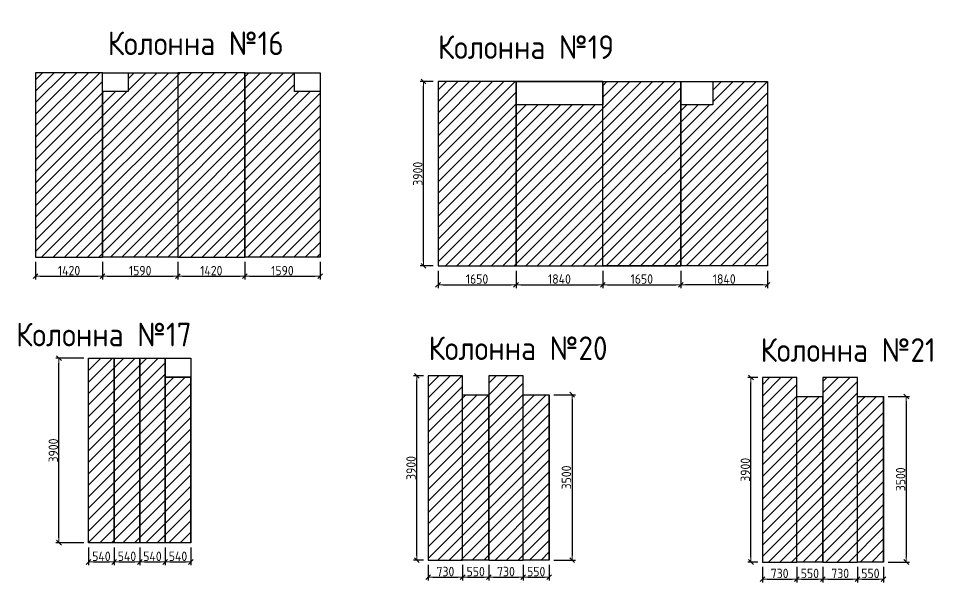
# Model space of a CAD drawing. Header units: millimetres. Extents: x 209 to 470115, y -86468 to 480215.
# Drawn here: x 450401 to 470065, y 235971 to 247895 of the extents above; entities that cross this region are included whole.
import ezdxf

# ---------------------------------------------------------------- set-up
doc = ezdxf.new("R2010")
doc.units = ezdxf.units.MM
for name, color, linetype, lineweight in [('Основные линии', 7, 'Continuous', 30), ('осново', 7, 'Continuous', 30), ('Пластиковые уголки', 1, 'Continuous', 30), ('Размеры', 7, 'Continuous', 15), ('Штриховка', 7, 'Continuous', 25)]:
    doc.layers.add(name, color=color, linetype=linetype, lineweight=lineweight)
doc.styles.add('СПДС', font='isocpeur.ttf', dxfattribs={"width": 0.9})
doc.dimstyles.new('Размера А3', dxfattribs={"dimtxt": 200, "dimasz": 100, "dimexe": 70, "dimexo": 100, "dimgap": 20, "dimtad": 1, "dimdec": 0, "dimrnd": 10, "dimzin": 0, "dimdsep": 46, "dimtxsty": 'СПДС', "dimblk": 'ARROWHEAD_6', "dimcen": 1, "dimclrd": 256, "dimclre": 256, "dimclrt": 256, "dimazin": 0, "dimtfac": 1, "dimtdec": 0, "dimtmove": 2, "dimatfit": 3, "dimfxl": 1, "dimtolj": 1, "dimtzin": 0, "dimarcsym": 0})

# ---------------------------------------------------------------- blocks, each defined once
blk = doc.blocks.new('ARROWHEAD_6')
at = {"color": 0, "linetype": 'Continuous'}
for p, q in [((0, 0), (-1, 0)), ((-0.5, -0.5), (0.5, 0.5))]:
    blk.add_line(p, q, dxfattribs=at)
blk = doc.blocks.new('*D1651')
at = {"layer": 'Defpoints', "color": 0, "transparency": 16777216}
for p in [(450760, 242851), (452176, 242851), (452176, 242445)]:
    blk.add_point(p, dxfattribs=at)
at = {"layer": 'Размеры', "lineweight": -2, "transparency": 16777216}
for p, q in [((450760, 242751), (450760, 242375)), ((452176, 242751), (452176, 242375)), ((450860, 242445), (452076, 242445))]:
    blk.add_line(p, q, dxfattribs=at)
at = {"layer": 'Размеры', "lineweight": -2, "transparency": 16777216, "xscale": 100, "yscale": 100, "zscale": 100, "rotation": 180}
blk.add_blockref('ARROWHEAD_6', (450760, 242445), dxfattribs=at)
at = {"layer": 'Размеры', "lineweight": -2, "transparency": 16777216, "xscale": 100, "yscale": 100, "zscale": 100}
blk.add_blockref('ARROWHEAD_6', (452176, 242445), dxfattribs=at)
at = {"layer": 'Размеры', "transparency": 16777216, "insert": (451468, 242565), "char_height": 200, "attachment_point": 5, "style": 'СПДС'}
blk.add_mtext('\\A1;1420', dxfattribs=at)
blk = doc.blocks.new('*D1652')
at = {"layer": 'Defpoints', "color": 0, "transparency": 16777216}
for p in [(452176, 242851), (453768, 242851), (453768, 242445)]:
    blk.add_point(p, dxfattribs=at)
at = {"layer": 'Размеры', "lineweight": -2, "transparency": 16777216}
for p, q in [((452176, 242751), (452176, 242375)), ((453768, 242751), (453768, 242375)), ((452276, 242445), (453668, 242445))]:
    blk.add_line(p, q, dxfattribs=at)
at = {"layer": 'Размеры', "lineweight": -2, "transparency": 16777216, "xscale": 100, "yscale": 100, "zscale": 100, "rotation": 180}
blk.add_blockref('ARROWHEAD_6', (452176, 242445), dxfattribs=at)
at = {"layer": 'Размеры', "lineweight": -2, "transparency": 16777216, "xscale": 100, "yscale": 100, "zscale": 100}
blk.add_blockref('ARROWHEAD_6', (453768, 242445), dxfattribs=at)
at = {"layer": 'Размеры', "transparency": 16777216, "insert": (452972, 242565), "char_height": 200, "attachment_point": 5, "style": 'СПДС'}
blk.add_mtext('\\A1;1590', dxfattribs=at)
blk = doc.blocks.new('*D1653')
at = {"layer": 'Defpoints', "color": 0, "transparency": 16777216}
for p in [(453768, 242851), (455184, 242851), (455184, 242445)]:
    blk.add_point(p, dxfattribs=at)
at = {"layer": 'Размеры', "lineweight": -2, "transparency": 16777216}
for p, q in [((453768, 242751), (453768, 242375)), ((455184, 242751), (455184, 242375)), ((453868, 242445), (455084, 242445))]:
    blk.add_line(p, q, dxfattribs=at)
at = {"layer": 'Размеры', "lineweight": -2, "transparency": 16777216, "xscale": 100, "yscale": 100, "zscale": 100, "rotation": 180}
blk.add_blockref('ARROWHEAD_6', (453768, 242445), dxfattribs=at)
at = {"layer": 'Размеры', "lineweight": -2, "transparency": 16777216, "xscale": 100, "yscale": 100, "zscale": 100}
blk.add_blockref('ARROWHEAD_6', (455184, 242445), dxfattribs=at)
at = {"layer": 'Размеры', "transparency": 16777216, "insert": (454476, 242565), "char_height": 200, "attachment_point": 5, "style": 'СПДС'}
blk.add_mtext('\\A1;1420', dxfattribs=at)
blk = doc.blocks.new('*D1654')
at = {"layer": 'Defpoints', "color": 0, "transparency": 16777216}
for p in [(455184, 242851), (456776, 242851), (456776, 242445)]:
    blk.add_point(p, dxfattribs=at)
at = {"layer": 'Размеры', "lineweight": -2, "transparency": 16777216}
for p, q in [((455184, 242751), (455184, 242375)), ((456776, 242751), (456776, 242375)), ((455284, 242445), (456676, 242445))]:
    blk.add_line(p, q, dxfattribs=at)
at = {"layer": 'Размеры', "lineweight": -2, "transparency": 16777216, "xscale": 100, "yscale": 100, "zscale": 100, "rotation": 180}
blk.add_blockref('ARROWHEAD_6', (455184, 242445), dxfattribs=at)
at = {"layer": 'Размеры', "lineweight": -2, "transparency": 16777216, "xscale": 100, "yscale": 100, "zscale": 100}
blk.add_blockref('ARROWHEAD_6', (456776, 242445), dxfattribs=at)
at = {"layer": 'Размеры', "transparency": 16777216, "insert": (455980, 242565), "char_height": 200, "attachment_point": 5, "style": 'СПДС'}
blk.add_mtext('\\A1;1590', dxfattribs=at)
blk = doc.blocks.new('*D1655')
at = {"layer": 'Defpoints', "color": 0, "transparency": 16777216}
for p in [(458963, 246564), (459271, 246564), (459271, 242664)]:
    blk.add_point(p, dxfattribs=at)
at = {"layer": 'Размеры', "lineweight": -2, "transparency": 16777216}
for p, q in [((459171, 246564), (458893, 246564)), ((458963, 242764), (458963, 246464)), ((459171, 242664), (458893, 242664))]:
    blk.add_line(p, q, dxfattribs=at)
at = {"layer": 'Размеры', "lineweight": -2, "transparency": 16777216, "xscale": 100, "yscale": 100, "zscale": 100}
for p, rotation in [((458963, 246564), 90), ((458963, 242664), 270)]:
    blk.add_blockref('ARROWHEAD_6', p, dxfattribs=dict(at, rotation=rotation))
at = {"layer": 'Размеры', "transparency": 16777216, "insert": (458843, 244614), "char_height": 200, "attachment_point": 5, "rotation": 90, "style": 'СПДС'}
blk.add_mtext('\\A1;3900', dxfattribs=at)
blk = doc.blocks.new('*D1656')
at = {"layer": 'Defpoints', "color": 0, "transparency": 16777216}
for p in [(459271, 242664), (460921, 242664), (460921, 242267)]:
    blk.add_point(p, dxfattribs=at)
at = {"layer": 'Размеры', "lineweight": -2, "transparency": 16777216}
for p, q in [((459271, 242564), (459271, 242197)), ((460921, 242564), (460921, 242197)), ((459371, 242267), (460821, 242267))]:
    blk.add_line(p, q, dxfattribs=at)
at = {"layer": 'Размеры', "lineweight": -2, "transparency": 16777216, "xscale": 100, "yscale": 100, "zscale": 100, "rotation": 180}
blk.add_blockref('ARROWHEAD_6', (459271, 242267), dxfattribs=at)
at = {"layer": 'Размеры', "lineweight": -2, "transparency": 16777216, "xscale": 100, "yscale": 100, "zscale": 100}
blk.add_blockref('ARROWHEAD_6', (460921, 242267), dxfattribs=at)
at = {"layer": 'Размеры', "transparency": 16777216, "insert": (460096, 242387), "char_height": 200, "attachment_point": 5, "style": 'СПДС'}
blk.add_mtext('\\A1;1650', dxfattribs=at)
blk = doc.blocks.new('*D1657')
at = {"layer": 'Defpoints', "color": 0, "transparency": 16777216}
for p in [(460921, 242664), (462756, 242664), (462756, 242267)]:
    blk.add_point(p, dxfattribs=at)
at = {"layer": 'Размеры', "lineweight": -2, "transparency": 16777216}
for p, q in [((460921, 242564), (460921, 242197)), ((462756, 242564), (462756, 242197)), ((461021, 242267), (462656, 242267))]:
    blk.add_line(p, q, dxfattribs=at)
at = {"layer": 'Размеры', "lineweight": -2, "transparency": 16777216, "xscale": 100, "yscale": 100, "zscale": 100, "rotation": 180}
blk.add_blockref('ARROWHEAD_6', (460921, 242267), dxfattribs=at)
at = {"layer": 'Размеры', "lineweight": -2, "transparency": 16777216, "xscale": 100, "yscale": 100, "zscale": 100}
blk.add_blockref('ARROWHEAD_6', (462756, 242267), dxfattribs=at)
at = {"layer": 'Размеры', "transparency": 16777216, "insert": (461839, 242387), "char_height": 200, "attachment_point": 5, "style": 'СПДС'}
blk.add_mtext('\\A1;1840', dxfattribs=at)
blk = doc.blocks.new('*D1658')
at = {"layer": 'Defpoints', "color": 0, "transparency": 16777216}
for p in [(462756, 242664), (464406, 242664), (464406, 242267)]:
    blk.add_point(p, dxfattribs=at)
at = {"layer": 'Размеры', "lineweight": -2, "transparency": 16777216}
for p, q in [((462756, 242564), (462756, 242197)), ((464406, 242564), (464406, 242197)), ((462856, 242267), (464306, 242267))]:
    blk.add_line(p, q, dxfattribs=at)
at = {"layer": 'Размеры', "lineweight": -2, "transparency": 16777216, "xscale": 100, "yscale": 100, "zscale": 100, "rotation": 180}
blk.add_blockref('ARROWHEAD_6', (462756, 242267), dxfattribs=at)
at = {"layer": 'Размеры', "lineweight": -2, "transparency": 16777216, "xscale": 100, "yscale": 100, "zscale": 100}
blk.add_blockref('ARROWHEAD_6', (464406, 242267), dxfattribs=at)
at = {"layer": 'Размеры', "transparency": 16777216, "insert": (463581, 242387), "char_height": 200, "attachment_point": 5, "style": 'СПДС'}
blk.add_mtext('\\A1;1650', dxfattribs=at)
blk = doc.blocks.new('*D1659')
at = {"layer": 'Defpoints', "color": 0, "transparency": 16777216}
for p in [(464406, 242664), (466241, 242664), (464406, 242267)]:
    blk.add_point(p, dxfattribs=at)
at = {"layer": 'Размеры', "lineweight": -2, "transparency": 16777216}
for p, q in [((464406, 242564), (464406, 242197)), ((466241, 242564), (466241, 242197)), ((466141, 242267), (464506, 242267))]:
    blk.add_line(p, q, dxfattribs=at)
at = {"layer": 'Размеры', "lineweight": -2, "transparency": 16777216, "xscale": 100, "yscale": 100, "zscale": 100, "rotation": 180}
blk.add_blockref('ARROWHEAD_6', (464406, 242267), dxfattribs=at)
at = {"layer": 'Размеры', "lineweight": -2, "transparency": 16777216, "xscale": 100, "yscale": 100, "zscale": 100}
blk.add_blockref('ARROWHEAD_6', (466241, 242267), dxfattribs=at)
at = {"layer": 'Размеры', "transparency": 16777216, "insert": (465324, 242387), "char_height": 200, "attachment_point": 5, "style": 'СПДС'}
blk.add_mtext('\\A1;1840', dxfattribs=at)
blk = doc.blocks.new('*D1660')
at = {"layer": 'Defpoints', "color": 0, "transparency": 16777216}
for p in [(451255, 240711), (451882, 240711), (451882, 236811)]:
    blk.add_point(p, dxfattribs=at)
at = {"layer": 'Размеры', "lineweight": -2, "transparency": 16777216}
for p, q in [((451782, 240711), (451185, 240711)), ((451255, 236911), (451255, 240611)), ((451782, 236811), (451185, 236811))]:
    blk.add_line(p, q, dxfattribs=at)
at = {"layer": 'Размеры', "lineweight": -2, "transparency": 16777216, "xscale": 100, "yscale": 100, "zscale": 100}
for p, rotation in [((451255, 240711), 90), ((451255, 236811), 270)]:
    blk.add_blockref('ARROWHEAD_6', p, dxfattribs=dict(at, rotation=rotation))
at = {"layer": 'Размеры', "transparency": 16777216, "insert": (451135, 238761), "char_height": 200, "attachment_point": 5, "rotation": 90, "style": 'СПДС'}
blk.add_mtext('\\A1;3900', dxfattribs=at)
blk = doc.blocks.new('*D1661')
at = {"layer": 'Defpoints', "color": 0, "transparency": 16777216}
for p in [(451882, 236811), (452422, 236811), (452422, 236403)]:
    blk.add_point(p, dxfattribs=at)
at = {"layer": 'Размеры', "lineweight": -2, "transparency": 16777216}
for p, q in [((451882, 236711), (451882, 236333)), ((452422, 236711), (452422, 236333)), ((451982, 236403), (452322, 236403))]:
    blk.add_line(p, q, dxfattribs=at)
at = {"layer": 'Размеры', "lineweight": -2, "transparency": 16777216, "xscale": 100, "yscale": 100, "zscale": 100, "rotation": 180}
blk.add_blockref('ARROWHEAD_6', (451882, 236403), dxfattribs=at)
at = {"layer": 'Размеры', "lineweight": -2, "transparency": 16777216, "xscale": 100, "yscale": 100, "zscale": 100}
blk.add_blockref('ARROWHEAD_6', (452422, 236403), dxfattribs=at)
at = {"layer": 'Размеры', "transparency": 16777216, "insert": (452152, 236523), "char_height": 200, "attachment_point": 5, "style": 'СПДС'}
blk.add_mtext('\\A1;540', dxfattribs=at)
blk = doc.blocks.new('*D1616')
at = {"layer": 'Defpoints', "color": 0, "transparency": 16777216}
for p in [(452962, 236811), (453502, 236811), (453502, 236403)]:
    blk.add_point(p, dxfattribs=at)
at = {"layer": 'Размеры', "lineweight": -2, "transparency": 16777216}
for p, q in [((452962, 236711), (452962, 236333)), ((453502, 236711), (453502, 236333)), ((453062, 236403), (453402, 236403))]:
    blk.add_line(p, q, dxfattribs=at)
at = {"layer": 'Размеры', "lineweight": -2, "transparency": 16777216, "xscale": 100, "yscale": 100, "zscale": 100, "rotation": 180}
blk.add_blockref('ARROWHEAD_6', (452962, 236403), dxfattribs=at)
at = {"layer": 'Размеры', "lineweight": -2, "transparency": 16777216, "xscale": 100, "yscale": 100, "zscale": 100}
blk.add_blockref('ARROWHEAD_6', (453502, 236403), dxfattribs=at)
at = {"layer": 'Размеры', "transparency": 16777216, "insert": (453232, 236523), "char_height": 200, "attachment_point": 5, "style": 'СПДС'}
blk.add_mtext('\\A1;540', dxfattribs=at)
blk = doc.blocks.new('*D1617')
at = {"layer": 'Defpoints', "color": 0, "transparency": 16777216}
for p in [(452422, 236811), (452962, 236811), (452962, 236403)]:
    blk.add_point(p, dxfattribs=at)
at = {"layer": 'Размеры', "lineweight": -2, "transparency": 16777216}
for p, q in [((452422, 236711), (452422, 236333)), ((452962, 236711), (452962, 236333)), ((452522, 236403), (452862, 236403))]:
    blk.add_line(p, q, dxfattribs=at)
at = {"layer": 'Размеры', "lineweight": -2, "transparency": 16777216, "xscale": 100, "yscale": 100, "zscale": 100, "rotation": 180}
blk.add_blockref('ARROWHEAD_6', (452422, 236403), dxfattribs=at)
at = {"layer": 'Размеры', "lineweight": -2, "transparency": 16777216, "xscale": 100, "yscale": 100, "zscale": 100}
blk.add_blockref('ARROWHEAD_6', (452962, 236403), dxfattribs=at)
at = {"layer": 'Размеры', "transparency": 16777216, "insert": (452692, 236523), "char_height": 200, "attachment_point": 5, "style": 'СПДС'}
blk.add_mtext('\\A1;540', dxfattribs=at)
blk = doc.blocks.new('*D1618')
at = {"layer": 'Defpoints', "color": 0, "transparency": 16777216}
for p in [(453502, 236811), (454042, 236811), (454042, 236403)]:
    blk.add_point(p, dxfattribs=at)
at = {"layer": 'Размеры', "lineweight": -2, "transparency": 16777216}
for p, q in [((453502, 236711), (453502, 236333)), ((454042, 236711), (454042, 236333)), ((453602, 236403), (453942, 236403))]:
    blk.add_line(p, q, dxfattribs=at)
at = {"layer": 'Размеры', "lineweight": -2, "transparency": 16777216, "xscale": 100, "yscale": 100, "zscale": 100, "rotation": 180}
blk.add_blockref('ARROWHEAD_6', (453502, 236403), dxfattribs=at)
at = {"layer": 'Размеры', "lineweight": -2, "transparency": 16777216, "xscale": 100, "yscale": 100, "zscale": 100}
blk.add_blockref('ARROWHEAD_6', (454042, 236403), dxfattribs=at)
at = {"layer": 'Размеры', "transparency": 16777216, "insert": (453772, 236523), "char_height": 200, "attachment_point": 5, "style": 'СПДС'}
blk.add_mtext('\\A1;540', dxfattribs=at)
blk = doc.blocks.new('*D1662')
at = {"layer": 'Defpoints', "color": 0, "transparency": 16777216}
for p in [(458821, 240341), (459064, 240341), (459064, 236441)]:
    blk.add_point(p, dxfattribs=at)
at = {"layer": 'Размеры', "lineweight": -2, "transparency": 16777216}
for p, q in [((458964, 240341), (458751, 240341)), ((458821, 236541), (458821, 240241)), ((458964, 236441), (458751, 236441))]:
    blk.add_line(p, q, dxfattribs=at)
at = {"layer": 'Размеры', "lineweight": -2, "transparency": 16777216, "xscale": 100, "yscale": 100, "zscale": 100}
for p, rotation in [((458821, 240341), 90), ((458821, 236441), 270)]:
    blk.add_blockref('ARROWHEAD_6', p, dxfattribs=dict(at, rotation=rotation))
at = {"layer": 'Размеры', "transparency": 16777216, "insert": (458701, 238391), "char_height": 200, "attachment_point": 5, "rotation": 90, "style": 'СПДС'}
blk.add_mtext('\\A1;3900', dxfattribs=at)
blk = doc.blocks.new('*D1663')
at = {"layer": 'Defpoints', "color": 0, "transparency": 16777216}
for p in [(459064, 236441), (459792, 236441), (459792, 236080)]:
    blk.add_point(p, dxfattribs=at)
at = {"layer": 'Размеры', "lineweight": -2, "transparency": 16777216}
for p, q in [((459064, 236341), (459064, 236010)), ((459792, 236341), (459792, 236010)), ((459164, 236080), (459692, 236080))]:
    blk.add_line(p, q, dxfattribs=at)
at = {"layer": 'Размеры', "lineweight": -2, "transparency": 16777216, "xscale": 100, "yscale": 100, "zscale": 100, "rotation": 180}
blk.add_blockref('ARROWHEAD_6', (459064, 236080), dxfattribs=at)
at = {"layer": 'Размеры', "lineweight": -2, "transparency": 16777216, "xscale": 100, "yscale": 100, "zscale": 100}
blk.add_blockref('ARROWHEAD_6', (459792, 236080), dxfattribs=at)
at = {"layer": 'Размеры', "transparency": 16777216, "insert": (459428, 236200), "char_height": 200, "attachment_point": 5, "style": 'СПДС'}
blk.add_mtext('\\A1;730', dxfattribs=at)
blk = doc.blocks.new('*D1664')
at = {"layer": 'Defpoints', "color": 0, "transparency": 16777216}
for p in [(459792, 236441), (460344, 236441), (460344, 236080)]:
    blk.add_point(p, dxfattribs=at)
at = {"layer": 'Размеры', "lineweight": -2, "transparency": 16777216}
for p, q in [((459792, 236341), (459792, 236010)), ((460344, 236341), (460344, 236010)), ((459892, 236080), (460244, 236080))]:
    blk.add_line(p, q, dxfattribs=at)
at = {"layer": 'Размеры', "lineweight": -2, "transparency": 16777216, "xscale": 100, "yscale": 100, "zscale": 100, "rotation": 180}
blk.add_blockref('ARROWHEAD_6', (459792, 236080), dxfattribs=at)
at = {"layer": 'Размеры', "lineweight": -2, "transparency": 16777216, "xscale": 100, "yscale": 100, "zscale": 100}
blk.add_blockref('ARROWHEAD_6', (460344, 236080), dxfattribs=at)
at = {"layer": 'Размеры', "transparency": 16777216, "insert": (460068, 236200), "char_height": 200, "attachment_point": 5, "style": 'СПДС'}
blk.add_mtext('\\A1;550', dxfattribs=at)
blk = doc.blocks.new('*D1665')
at = {"layer": 'Defpoints', "color": 0, "transparency": 16777216}
for p in [(459064, 236441), (459792, 236441), (459792, 236080)]:
    blk.add_point(p, dxfattribs=at)
at = {"layer": 'Размеры', "lineweight": -2, "transparency": 16777216}
for p, q in [((459064, 236341), (459064, 236010)), ((459792, 236341), (459792, 236010)), ((459164, 236080), (459692, 236080))]:
    blk.add_line(p, q, dxfattribs=at)
at = {"layer": 'Размеры', "lineweight": -2, "transparency": 16777216, "xscale": 100, "yscale": 100, "zscale": 100, "rotation": 180}
blk.add_blockref('ARROWHEAD_6', (459064, 236080), dxfattribs=at)
at = {"layer": 'Размеры', "lineweight": -2, "transparency": 16777216, "xscale": 100, "yscale": 100, "zscale": 100}
blk.add_blockref('ARROWHEAD_6', (459792, 236080), dxfattribs=at)
at = {"layer": 'Размеры', "transparency": 16777216, "insert": (459428, 236200), "char_height": 200, "attachment_point": 5, "style": 'СПДС'}
blk.add_mtext('\\A1;730', dxfattribs=at)
blk = doc.blocks.new('*D1666')
at = {"layer": 'Defpoints', "color": 0, "transparency": 16777216}
for p in [(459792, 236441), (460344, 236441), (460344, 236080)]:
    blk.add_point(p, dxfattribs=at)
at = {"layer": 'Размеры', "lineweight": -2, "transparency": 16777216}
for p, q in [((459792, 236341), (459792, 236010)), ((460344, 236341), (460344, 236010)), ((459892, 236080), (460244, 236080))]:
    blk.add_line(p, q, dxfattribs=at)
at = {"layer": 'Размеры', "lineweight": -2, "transparency": 16777216, "xscale": 100, "yscale": 100, "zscale": 100, "rotation": 180}
blk.add_blockref('ARROWHEAD_6', (459792, 236080), dxfattribs=at)
at = {"layer": 'Размеры', "lineweight": -2, "transparency": 16777216, "xscale": 100, "yscale": 100, "zscale": 100}
blk.add_blockref('ARROWHEAD_6', (460344, 236080), dxfattribs=at)
at = {"layer": 'Размеры', "transparency": 16777216, "insert": (460068, 236200), "char_height": 200, "attachment_point": 5, "style": 'СПДС'}
blk.add_mtext('\\A1;550', dxfattribs=at)
blk = doc.blocks.new('*D1667')
at = {"layer": 'Defpoints', "color": 0, "transparency": 16777216}
for p in [(459064, 236441), (459792, 236441), (459792, 236080)]:
    blk.add_point(p, dxfattribs=at)
at = {"layer": 'Размеры', "lineweight": -2, "transparency": 16777216}
for p, q in [((459064, 236341), (459064, 236010)), ((459792, 236341), (459792, 236010)), ((459164, 236080), (459692, 236080))]:
    blk.add_line(p, q, dxfattribs=at)
at = {"layer": 'Размеры', "lineweight": -2, "transparency": 16777216, "xscale": 100, "yscale": 100, "zscale": 100, "rotation": 180}
blk.add_blockref('ARROWHEAD_6', (459064, 236080), dxfattribs=at)
at = {"layer": 'Размеры', "lineweight": -2, "transparency": 16777216, "xscale": 100, "yscale": 100, "zscale": 100}
blk.add_blockref('ARROWHEAD_6', (459792, 236080), dxfattribs=at)
at = {"layer": 'Размеры', "transparency": 16777216, "insert": (459428, 236200), "char_height": 200, "attachment_point": 5, "style": 'СПДС'}
blk.add_mtext('\\A1;730', dxfattribs=at)
blk = doc.blocks.new('*D1668')
at = {"layer": 'Defpoints', "color": 0, "transparency": 16777216}
for p in [(459792, 236441), (460344, 236441), (460344, 236080)]:
    blk.add_point(p, dxfattribs=at)
at = {"layer": 'Размеры', "lineweight": -2, "transparency": 16777216}
for p, q in [((459792, 236341), (459792, 236010)), ((460344, 236341), (460344, 236010)), ((459892, 236080), (460244, 236080))]:
    blk.add_line(p, q, dxfattribs=at)
at = {"layer": 'Размеры', "lineweight": -2, "transparency": 16777216, "xscale": 100, "yscale": 100, "zscale": 100, "rotation": 180}
blk.add_blockref('ARROWHEAD_6', (459792, 236080), dxfattribs=at)
at = {"layer": 'Размеры', "lineweight": -2, "transparency": 16777216, "xscale": 100, "yscale": 100, "zscale": 100}
blk.add_blockref('ARROWHEAD_6', (460344, 236080), dxfattribs=at)
at = {"layer": 'Размеры', "transparency": 16777216, "insert": (460068, 236200), "char_height": 200, "attachment_point": 5, "style": 'СПДС'}
blk.add_mtext('\\A1;550', dxfattribs=at)
blk = doc.blocks.new('*D1619')
at = {"layer": 'Defpoints', "color": 0, "transparency": 16777216}
for p in [(460344, 236441), (461072, 236441), (461072, 236080)]:
    blk.add_point(p, dxfattribs=at)
at = {"layer": 'Размеры', "lineweight": -2, "transparency": 16777216}
for p, q in [((460344, 236341), (460344, 236010)), ((461072, 236341), (461072, 236010)), ((460444, 236080), (460972, 236080))]:
    blk.add_line(p, q, dxfattribs=at)
at = {"layer": 'Размеры', "lineweight": -2, "transparency": 16777216, "xscale": 100, "yscale": 100, "zscale": 100, "rotation": 180}
blk.add_blockref('ARROWHEAD_6', (460344, 236080), dxfattribs=at)
at = {"layer": 'Размеры', "lineweight": -2, "transparency": 16777216, "xscale": 100, "yscale": 100, "zscale": 100}
blk.add_blockref('ARROWHEAD_6', (461072, 236080), dxfattribs=at)
at = {"layer": 'Размеры', "transparency": 16777216, "insert": (460708, 236200), "char_height": 200, "attachment_point": 5, "style": 'СПДС'}
blk.add_mtext('\\A1;730', dxfattribs=at)
blk = doc.blocks.new('*D1620')
at = {"layer": 'Defpoints', "color": 0, "transparency": 16777216}
for p in [(461072, 236441), (461624, 236441), (461624, 236080)]:
    blk.add_point(p, dxfattribs=at)
at = {"layer": 'Размеры', "lineweight": -2, "transparency": 16777216}
for p, q in [((461072, 236341), (461072, 236010)), ((461624, 236341), (461624, 236010)), ((461172, 236080), (461524, 236080))]:
    blk.add_line(p, q, dxfattribs=at)
at = {"layer": 'Размеры', "lineweight": -2, "transparency": 16777216, "xscale": 100, "yscale": 100, "zscale": 100, "rotation": 180}
blk.add_blockref('ARROWHEAD_6', (461072, 236080), dxfattribs=at)
at = {"layer": 'Размеры', "lineweight": -2, "transparency": 16777216, "xscale": 100, "yscale": 100, "zscale": 100}
blk.add_blockref('ARROWHEAD_6', (461624, 236080), dxfattribs=at)
at = {"layer": 'Размеры', "transparency": 16777216, "insert": (461348, 236200), "char_height": 200, "attachment_point": 5, "style": 'СПДС'}
blk.add_mtext('\\A1;550', dxfattribs=at)
blk = doc.blocks.new('*D1621')
at = {"layer": 'Defpoints', "color": 0, "transparency": 16777216}
for p in [(460344, 236441), (461072, 236441), (461072, 236080)]:
    blk.add_point(p, dxfattribs=at)
at = {"layer": 'Размеры', "lineweight": -2, "transparency": 16777216}
for p, q in [((460344, 236341), (460344, 236010)), ((461072, 236341), (461072, 236010)), ((460444, 236080), (460972, 236080))]:
    blk.add_line(p, q, dxfattribs=at)
at = {"layer": 'Размеры', "lineweight": -2, "transparency": 16777216, "xscale": 100, "yscale": 100, "zscale": 100, "rotation": 180}
blk.add_blockref('ARROWHEAD_6', (460344, 236080), dxfattribs=at)
at = {"layer": 'Размеры', "lineweight": -2, "transparency": 16777216, "xscale": 100, "yscale": 100, "zscale": 100}
blk.add_blockref('ARROWHEAD_6', (461072, 236080), dxfattribs=at)
at = {"layer": 'Размеры', "transparency": 16777216, "insert": (460708, 236200), "char_height": 200, "attachment_point": 5, "style": 'СПДС'}
blk.add_mtext('\\A1;730', dxfattribs=at)
blk = doc.blocks.new('*D1622')
at = {"layer": 'Defpoints', "color": 0, "transparency": 16777216}
for p in [(461072, 236441), (461624, 236441), (461624, 236080)]:
    blk.add_point(p, dxfattribs=at)
at = {"layer": 'Размеры', "lineweight": -2, "transparency": 16777216}
for p, q in [((461072, 236341), (461072, 236010)), ((461624, 236341), (461624, 236010)), ((461172, 236080), (461524, 236080))]:
    blk.add_line(p, q, dxfattribs=at)
at = {"layer": 'Размеры', "lineweight": -2, "transparency": 16777216, "xscale": 100, "yscale": 100, "zscale": 100, "rotation": 180}
blk.add_blockref('ARROWHEAD_6', (461072, 236080), dxfattribs=at)
at = {"layer": 'Размеры', "lineweight": -2, "transparency": 16777216, "xscale": 100, "yscale": 100, "zscale": 100}
blk.add_blockref('ARROWHEAD_6', (461624, 236080), dxfattribs=at)
at = {"layer": 'Размеры', "transparency": 16777216, "insert": (461348, 236200), "char_height": 200, "attachment_point": 5, "style": 'СПДС'}
blk.add_mtext('\\A1;550', dxfattribs=at)
blk = doc.blocks.new('*D1623')
at = {"layer": 'Defpoints', "color": 0, "transparency": 16777216}
for p in [(460344, 236441), (461072, 236441), (461072, 236080)]:
    blk.add_point(p, dxfattribs=at)
at = {"layer": 'Размеры', "lineweight": -2, "transparency": 16777216}
for p, q in [((460344, 236341), (460344, 236010)), ((461072, 236341), (461072, 236010)), ((460444, 236080), (460972, 236080))]:
    blk.add_line(p, q, dxfattribs=at)
at = {"layer": 'Размеры', "lineweight": -2, "transparency": 16777216, "xscale": 100, "yscale": 100, "zscale": 100, "rotation": 180}
blk.add_blockref('ARROWHEAD_6', (460344, 236080), dxfattribs=at)
at = {"layer": 'Размеры', "lineweight": -2, "transparency": 16777216, "xscale": 100, "yscale": 100, "zscale": 100}
blk.add_blockref('ARROWHEAD_6', (461072, 236080), dxfattribs=at)
at = {"layer": 'Размеры', "transparency": 16777216, "insert": (460708, 236200), "char_height": 200, "attachment_point": 5, "style": 'СПДС'}
blk.add_mtext('\\A1;730', dxfattribs=at)
blk = doc.blocks.new('*D1624')
at = {"layer": 'Defpoints', "color": 0, "transparency": 16777216}
for p in [(461072, 236441), (461624, 236441), (461624, 236080)]:
    blk.add_point(p, dxfattribs=at)
at = {"layer": 'Размеры', "lineweight": -2, "transparency": 16777216}
for p, q in [((461072, 236341), (461072, 236010)), ((461624, 236341), (461624, 236010)), ((461172, 236080), (461524, 236080))]:
    blk.add_line(p, q, dxfattribs=at)
at = {"layer": 'Размеры', "lineweight": -2, "transparency": 16777216, "xscale": 100, "yscale": 100, "zscale": 100, "rotation": 180}
blk.add_blockref('ARROWHEAD_6', (461072, 236080), dxfattribs=at)
at = {"layer": 'Размеры', "lineweight": -2, "transparency": 16777216, "xscale": 100, "yscale": 100, "zscale": 100}
blk.add_blockref('ARROWHEAD_6', (461624, 236080), dxfattribs=at)
at = {"layer": 'Размеры', "transparency": 16777216, "insert": (461348, 236200), "char_height": 200, "attachment_point": 5, "style": 'СПДС'}
blk.add_mtext('\\A1;550', dxfattribs=at)
blk = doc.blocks.new('*D1669')
at = {"layer": 'Defpoints', "color": 0, "transparency": 16777216}
for p in [(461624, 239941), (461624, 236441), (462106, 236441)]:
    blk.add_point(p, dxfattribs=at)
at = {"layer": 'Размеры', "lineweight": -2, "transparency": 16777216}
for p, q in [((461724, 239941), (462176, 239941)), ((462106, 239841), (462106, 236541)), ((461724, 236441), (462176, 236441))]:
    blk.add_line(p, q, dxfattribs=at)
at = {"layer": 'Размеры', "lineweight": -2, "transparency": 16777216, "xscale": 100, "yscale": 100, "zscale": 100}
for p, rotation in [((462106, 239941), 90), ((462106, 236441), 270)]:
    blk.add_blockref('ARROWHEAD_6', p, dxfattribs=dict(at, rotation=rotation))
at = {"layer": 'Размеры', "transparency": 16777216, "insert": (461986, 238191), "char_height": 200, "attachment_point": 5, "rotation": 90, "style": 'СПДС'}
blk.add_mtext('\\A1;3500', dxfattribs=at)
blk = doc.blocks.new('*D1712')
at = {"layer": 'Defpoints', "color": 0, "transparency": 16777216}
for p in [(466132, 236402), (466860, 236402), (466860, 236041)]:
    blk.add_point(p, dxfattribs=at)
at = {"layer": 'Размеры', "lineweight": -2, "transparency": 16777216}
for p, q in [((466132, 236302), (466132, 235971)), ((466860, 236302), (466860, 235971)), ((466232, 236041), (466760, 236041))]:
    blk.add_line(p, q, dxfattribs=at)
at = {"layer": 'Размеры', "lineweight": -2, "transparency": 16777216, "xscale": 100, "yscale": 100, "zscale": 100, "rotation": 180}
blk.add_blockref('ARROWHEAD_6', (466132, 236041), dxfattribs=at)
at = {"layer": 'Размеры', "lineweight": -2, "transparency": 16777216, "xscale": 100, "yscale": 100, "zscale": 100}
blk.add_blockref('ARROWHEAD_6', (466860, 236041), dxfattribs=at)
at = {"layer": 'Размеры', "transparency": 16777216, "insert": (466496, 236161), "char_height": 200, "attachment_point": 5, "style": 'СПДС'}
blk.add_mtext('\\A1;730', dxfattribs=at)
blk = doc.blocks.new('*D1713')
at = {"layer": 'Defpoints', "color": 0, "transparency": 16777216}
for p in [(466860, 236402), (467412, 236402), (467412, 236041)]:
    blk.add_point(p, dxfattribs=at)
at = {"layer": 'Размеры', "lineweight": -2, "transparency": 16777216}
for p, q in [((466860, 236302), (466860, 235971)), ((467412, 236302), (467412, 235971)), ((466960, 236041), (467312, 236041))]:
    blk.add_line(p, q, dxfattribs=at)
at = {"layer": 'Размеры', "lineweight": -2, "transparency": 16777216, "xscale": 100, "yscale": 100, "zscale": 100, "rotation": 180}
blk.add_blockref('ARROWHEAD_6', (466860, 236041), dxfattribs=at)
at = {"layer": 'Размеры', "lineweight": -2, "transparency": 16777216, "xscale": 100, "yscale": 100, "zscale": 100}
blk.add_blockref('ARROWHEAD_6', (467412, 236041), dxfattribs=at)
at = {"layer": 'Размеры', "transparency": 16777216, "insert": (467136, 236161), "char_height": 200, "attachment_point": 5, "style": 'СПДС'}
blk.add_mtext('\\A1;550', dxfattribs=at)
blk = doc.blocks.new('*D1714')
at = {"layer": 'Defpoints', "color": 0, "transparency": 16777216}
for p in [(467412, 236402), (468140, 236402), (468140, 236041)]:
    blk.add_point(p, dxfattribs=at)
at = {"layer": 'Размеры', "lineweight": -2, "transparency": 16777216}
for p, q in [((467412, 236302), (467412, 235971)), ((468140, 236302), (468140, 235971)), ((467512, 236041), (468040, 236041))]:
    blk.add_line(p, q, dxfattribs=at)
at = {"layer": 'Размеры', "lineweight": -2, "transparency": 16777216, "xscale": 100, "yscale": 100, "zscale": 100, "rotation": 180}
blk.add_blockref('ARROWHEAD_6', (467412, 236041), dxfattribs=at)
at = {"layer": 'Размеры', "lineweight": -2, "transparency": 16777216, "xscale": 100, "yscale": 100, "zscale": 100}
blk.add_blockref('ARROWHEAD_6', (468140, 236041), dxfattribs=at)
at = {"layer": 'Размеры', "transparency": 16777216, "insert": (467776, 236161), "char_height": 200, "attachment_point": 5, "style": 'СПДС'}
blk.add_mtext('\\A1;730', dxfattribs=at)
blk = doc.blocks.new('*D1715')
at = {"layer": 'Defpoints', "color": 0, "transparency": 16777216}
for p in [(468140, 236402), (468692, 236402), (468692, 236041)]:
    blk.add_point(p, dxfattribs=at)
at = {"layer": 'Размеры', "lineweight": -2, "transparency": 16777216}
for p, q in [((468140, 236302), (468140, 235971)), ((468692, 236302), (468692, 235971)), ((468240, 236041), (468592, 236041))]:
    blk.add_line(p, q, dxfattribs=at)
at = {"layer": 'Размеры', "lineweight": -2, "transparency": 16777216, "xscale": 100, "yscale": 100, "zscale": 100, "rotation": 180}
blk.add_blockref('ARROWHEAD_6', (468140, 236041), dxfattribs=at)
at = {"layer": 'Размеры', "lineweight": -2, "transparency": 16777216, "xscale": 100, "yscale": 100, "zscale": 100}
blk.add_blockref('ARROWHEAD_6', (468692, 236041), dxfattribs=at)
at = {"layer": 'Размеры', "transparency": 16777216, "insert": (468416, 236161), "char_height": 200, "attachment_point": 5, "style": 'СПДС'}
blk.add_mtext('\\A1;550', dxfattribs=at)
blk = doc.blocks.new('*D1716')
at = {"layer": 'Defpoints', "color": 0, "transparency": 16777216}
for p in [(465890, 240302), (466132, 240302), (466132, 236402)]:
    blk.add_point(p, dxfattribs=at)
at = {"layer": 'Размеры', "lineweight": -2, "transparency": 16777216}
for p, q in [((466032, 240302), (465820, 240302)), ((465890, 236502), (465890, 240202)), ((466032, 236402), (465820, 236402))]:
    blk.add_line(p, q, dxfattribs=at)
at = {"layer": 'Размеры', "lineweight": -2, "transparency": 16777216, "xscale": 100, "yscale": 100, "zscale": 100}
for p, rotation in [((465890, 240302), 90), ((465890, 236402), 270)]:
    blk.add_blockref('ARROWHEAD_6', p, dxfattribs=dict(at, rotation=rotation))
at = {"layer": 'Размеры', "transparency": 16777216, "insert": (465770, 238352), "char_height": 200, "attachment_point": 5, "rotation": 90, "style": 'СПДС'}
blk.add_mtext('\\A1;3900', dxfattribs=at)
blk = doc.blocks.new('*D1717')
at = {"layer": 'Defpoints', "color": 0, "transparency": 16777216}
for p in [(468692, 239902), (468692, 236402), (469175, 236402)]:
    blk.add_point(p, dxfattribs=at)
at = {"layer": 'Размеры', "lineweight": -2, "transparency": 16777216}
for p, q in [((468792, 239902), (469245, 239902)), ((469175, 239802), (469175, 236502)), ((468792, 236402), (469245, 236402))]:
    blk.add_line(p, q, dxfattribs=at)
at = {"layer": 'Размеры', "lineweight": -2, "transparency": 16777216, "xscale": 100, "yscale": 100, "zscale": 100}
for p, rotation in [((469175, 239902), 90), ((469175, 236402), 270)]:
    blk.add_blockref('ARROWHEAD_6', p, dxfattribs=dict(at, rotation=rotation))
at = {"layer": 'Размеры', "transparency": 16777216, "insert": (469055, 238152), "char_height": 200, "attachment_point": 5, "rotation": 90, "style": 'СПДС'}
blk.add_mtext('\\A1;3500', dxfattribs=at)

msp = doc.modelspace()

# ---------------------------------------------------------------- hatches: boundary and pattern name
at = {"layer": 'Штриховка', "transparency": 33554559}
h = msp.add_hatch(dxfattribs=at)
h.set_pattern_fill('ANSI31', color=3, scale=54, style=0)
h.paths.add_polyline_path([(451671.6, 258534.5), (450614.5, 258534.5), (450614.5, 254634.5), (451671.6, 254634.5)])
h.paths.add_polyline_path([(454303.6, 258534.5), (453325.4, 258534.5), (453325.4, 258134.5), (452925.4, 258134.5), (452925.4, 258534.5), (451671.6, 258534.5), (451671.6, 254634.5), (454303.6, 254634.5)])
h.paths.add_polyline_path([(455360.6, 258534.5), (454303.6, 258534.5), (454303.6, 254634.5), (455360.6, 254634.5)])
h.paths.add_polyline_path([(457992.6, 258534.5), (455360.6, 258534.5), (455360.6, 254634.5), (457992.6, 254634.5)])
h.paths.add_polyline_path([(461367.3, 258148.6), (461367.3, 258548.6), (460137.3, 258548.6), (460137.3, 254648.6), (461367.3, 254648.6)])
h.paths.add_polyline_path([(465101.3, 258548.6), (464542.5, 258548.6), (464542.5, 258148.6), (464042.5, 258148.6), (464042.5, 258548.6), (461867.3, 258548.6), (461867.3, 258148.6), (461367.3, 258148.6), (461367.3, 254648.6), (465101.3, 254648.6)])
h.paths.add_polyline_path([(466331.3, 258548.6), (465101.3, 258548.6), (465101.3, 254648.6), (466331.3, 254648.6)])
h.paths.add_polyline_path([(470065.3, 258548.6), (466331.3, 258548.6), (466331.3, 254648.6), (470065.3, 254648.6)])
h.paths.add_polyline_path([(451403, 252146.7), (451403, 252546.7), (450675, 252546.7), (450675, 248646.7), (451403, 248646.7)])
h.paths.add_polyline_path([(451955, 252146.7), (451403, 252146.7), (451403, 248646.7), (451955, 248646.7)])
h.paths.add_polyline_path([(452683, 252146.7), (452683, 252546.7), (451955, 252546.7), (451955, 248646.7), (452683, 248646.7)])
h.paths.add_polyline_path([(453235, 252146.7), (452683, 252146.7), (452683, 248646.7), (453235, 248646.7)])
h.paths.add_polyline_path([(461708.3, 252613.7), (460603.5, 252613.7), (460603.5, 252117.9), (459807.2, 252117.9), (459807.2, 252613.7), (458828.3, 252613.7), (458828.3, 248713.7), (461708.3, 248713.7)])
h.paths.add_polyline_path([(464358.3, 252613.7), (463222.3, 252613.7), (463222.3, 252117.9), (462543.2, 252117.9), (462543.2, 252613.7), (461708.3, 252613.7), (461708.3, 248713.7), (464358.3, 248713.7)])
h.paths.add_polyline_path([(462732.4, 249773.4), (462732.4, 249073.4), (462032.4, 249073.4), (462032.4, 249773.4)], flags=16)
h.paths.add_polyline_path([(465401.5, 252117.9), (465401.5, 252613.7), (464358.3, 252613.7), (464358.3, 248713.7), (465401.5, 248713.7)])
h.paths.add_polyline_path([(467055, 252117.9), (465401.5, 252117.9), (465401.5, 248713.7), (467055, 248713.7)])
h.paths.add_polyline_path([(468891.8, 252613.7), (467555, 252613.7), (467555, 252117.9), (467055, 252117.9), (467055, 248713.7), (468891.8, 248713.7)])
h.paths.add_polyline_path([(469935, 252613.7), (468891.8, 252613.7), (468891.8, 248713.7), (469935, 248713.7)])
h.paths.add_polyline_path([(452176.4, 246351.4), (452176.4, 246751.4), (450760.4, 246751.4), (450760.4, 242851.4), (452176.4, 242851.4)])
h.paths.add_polyline_path([(453768.4, 246751.4), (452716.4, 246751.4), (452716.4, 246351.4), (452176.4, 246351.4), (452176.4, 242851.4), (453768.4, 242851.4)])
h.paths.add_polyline_path([(455184.4, 246751.4), (453768.4, 246751.4), (453768.4, 242851.4), (455184.4, 242851.4)])
h.paths.add_polyline_path([(456776.4, 246351.4), (456236.4, 246351.4), (456236.4, 246751.4), (455184.4, 246751.4), (455184.4, 242851.4), (456776.4, 242851.4)])
h.paths.add_polyline_path([(460921.5, 246164.1), (460921.5, 246564.1), (459271.5, 246564.1), (459271.5, 242664.1), (460921.5, 242664.1)])
h.paths.add_polyline_path([(462756.5, 246068.3), (460921.5, 246068.3), (460921.5, 242664.1), (462756.5, 242664.1)])
h.paths.add_polyline_path([(464406.5, 246164.1), (464406.5, 246564.1), (462756.5, 246564.1), (462756.5, 246068.3), (462756.5, 242664.1), (464406.5, 242664.1)])
h.paths.add_polyline_path([(466241.5, 246564.1), (465085.6, 246564.1), (465085.6, 246068.3), (464406.5, 246068.3), (464406.5, 242664.1), (466241.5, 242664.1)])
h.paths.add_polyline_path([(452421.6, 240311), (452421.6, 240711), (451881.6, 240711), (451881.6, 240311), (451881.6, 236811), (452421.6, 236811)])
h.paths.add_polyline_path([(452961.6, 240311), (452961.6, 240711), (452421.6, 240711), (452421.6, 240311), (452421.6, 236811), (452961.6, 236811)])
h.paths.add_polyline_path([(453501.6, 240311), (453501.6, 240711), (452961.6, 240711), (452961.6, 240311), (452961.6, 236811), (453501.6, 236811)])
h.paths.add_polyline_path([(454041.6, 240311), (453501.6, 240311), (453501.6, 236811), (454041.6, 236811)])
h.paths.add_polyline_path([(459791.6, 239940.9), (459791.6, 240340.9), (459063.6, 240340.9), (459063.6, 236440.9), (459791.6, 236440.9)])
h.paths.add_polyline_path([(460343.6, 239940.9), (459791.6, 239940.9), (459791.6, 236440.9), (460343.6, 236440.9)])
h.paths.add_polyline_path([(461071.6, 239940.9), (461071.6, 240340.9), (460343.6, 240340.9), (460343.6, 236440.9), (461071.6, 236440.9)])
h.paths.add_polyline_path([(461623.6, 239940.9), (461071.6, 239940.9), (461071.6, 236440.9), (461623.6, 236440.9)])
h.paths.add_polyline_path([(462143.4, 249962.7), (462621.4, 249962.7), (462621.4, 250442.7), (462143.4, 250442.7)], flags=24)
h.paths.add_polyline_path([(463148.1, 249184.4), (463148.1, 249662.4), (462668.1, 249662.4), (462668.1, 249184.4)], flags=24)
h.paths.add_polyline_path([(466132.2, 236401.7), (466860.2, 236401.7), (466860.2, 240301.7), (466132.2, 240301.7)])
h.paths.add_polyline_path([(467412.2, 236401.7), (468140.2, 236401.7), (468140.2, 240301.7), (467412.2, 240301.7)])
h.paths.add_polyline_path([(468140.2, 236401.7), (468140.2, 239901.7), (468692.2, 239901.7), (468692.2, 236401.7)])
h.paths.add_polyline_path([(466860.2, 236401.7), (466860.2, 239901.7), (467412.2, 239901.7), (467412.2, 236401.7)])

# ---------------------------------------------------------------- linework, layer by layer
at = {"color": 1, "lineweight": 30}
for p, q in [((459271.5, 242664.1), (460921.5, 242664.1)), ((460921.5, 242664.1), (462756.5, 242664.1)), ((462756.5, 242664.1), (464406.5, 242664.1)), ((466241.5, 242664.1), (464406.5, 242664.1))]:
    msp.add_line(p, q, dxfattribs=at)
at = {"layer": 'Основные линии'}
for points in [[(450760.4, 242851.4), (452176.4, 242851.4), (452176.4, 246751.4), (450760.4, 246751.4)], [(452176.4, 242851.4), (452176.4, 246751.4), (453768.4, 246751.4), (453768.4, 242851.4)], [(452176.4, 246751.4), (452716.4, 246751.4), (452716.4, 246351.4), (452176.4, 246351.4)], [(453768.4, 242851.4), (455184.4, 242851.4), (455184.4, 246751.4), (453768.4, 246751.4)], [(455184.4, 242851.4), (455184.4, 246751.4), (456776.4, 246751.4), (456776.4, 242851.4)], [(456236.4, 246751.4), (456776.4, 246751.4), (456776.4, 246351.4), (456236.4, 246351.4)], [(460921.5, 246564.1), (459271.5, 246564.1), (459271.5, 242664.1), (460921.5, 242664.1)], [(462756.5, 246564.1), (460921.5, 246564.1), (460921.5, 242664.1), (462756.5, 242664.1)], [(460921.5, 246564.1), (462756.5, 246564.1), (462756.5, 246068.3), (460921.5, 246068.3)], [(464406.5, 242664.1), (462756.5, 242664.1), (462756.5, 246564.1), (464406.5, 246564.1)], [(464406.5, 246564.1), (466241.5, 246564.1), (466241.5, 242664.1), (464406.5, 242664.1)], [(464406.5, 246564.1), (465085.6, 246564.1), (465085.6, 246068.3), (464406.5, 246068.3)], [(453501.6, 240711), (454041.6, 240711), (454041.6, 240311), (453501.6, 240311)], [(453501.6, 240311), (454041.6, 240311), (454041.6, 236811), (453501.6, 236811)], [(459063.6, 236440.9), (459791.6, 236440.9), (459791.6, 240340.9), (459063.6, 240340.9)], [(460343.6, 236440.9), (461071.6, 236440.9), (461071.6, 240340.9), (460343.6, 240340.9)], [(466132.2, 236401.7), (466860.2, 236401.7), (466860.2, 240301.7), (466132.2, 240301.7)], [(467412.2, 236401.7), (468140.2, 236401.7), (468140.2, 240301.7), (467412.2, 240301.7)], [(459791.6, 236440.9), (459791.6, 239940.9), (460343.6, 239940.9), (460343.6, 236440.9)], [(461071.6, 236440.9), (461071.6, 239940.9), (461623.6, 239940.9), (461623.6, 236440.9)], [(466860.2, 236401.7), (466860.2, 239901.7), (467412.2, 239901.7), (467412.2, 236401.7)], [(468140.2, 236401.7), (468140.2, 239901.7), (468692.2, 239901.7), (468692.2, 236401.7)]]:
    msp.add_lwpolyline(points, close=True, dxfattribs=at)
for points in [[(451881.6, 240311), (451881.6, 240711), (452421.6, 240711), (452421.6, 240311)], [(452421.6, 240311), (452421.6, 240711), (452961.6, 240711), (452961.6, 240311)], [(452961.6, 240311), (452961.6, 240711), (453501.6, 240711), (453501.6, 240311)], [(452421.6, 240311), (452421.6, 236811), (451881.6, 236811), (451881.6, 240311)], [(452961.6, 240311), (452961.6, 236811), (452421.6, 236811), (452421.6, 240311)], [(453501.6, 240311), (453501.6, 236811), (452961.6, 236811), (452961.6, 240311)]]:
    msp.add_lwpolyline(points, dxfattribs=at)
at = {"layer": 'Пластиковые уголки'}
for points in [[(453768.4, 246751.4), (453768.4, 242851.4)], [(455184.4, 246751.4), (455184.4, 242851.4)], [(452176.4, 246351.4), (452176.4, 242851.4)], [(456776.4, 246351.4), (456776.4, 242851.4)], [(460921.5, 242664.1), (460921.5, 246164.1)], [(462756.5, 242664.1), (462756.5, 246164.1)], [(464406.5, 242664.1), (464406.5, 246164.1)], [(452421.6, 240711), (452421.6, 236811)], [(452961.6, 240711), (452961.6, 236811)], [(453501.6, 236811), (453501.6, 240311)], [(454041.6, 236811), (454041.6, 240311)], [(459791.6, 236440.9), (459791.6, 239940.9)], [(460343.6, 236440.9), (460343.6, 239940.9)], [(461071.6, 236440.9), (461071.6, 239940.9)], [(461623.6, 236440.9), (461623.6, 239940.9)], [(466860.2, 236401.7), (466860.2, 239901.7)], [(467412.2, 236401.7), (467412.2, 239901.7)], [(468140.2, 236401.7), (468140.2, 239901.7)], [(468692.2, 236401.7), (468692.2, 239901.7)]]:
    msp.add_lwpolyline(points, dxfattribs=at)

# ---------------------------------------------------------------- texts
at = {"layer": 'осново', "char_height": 500, "attachment_point": 1, "style": 'СПДС'}
for s, width, insert in [('Колонна №16', 3780.915, (452285.9, 247622.8)), ('Колонна №19', 3714.233, (459267.6, 247542)), ('Колонна №17', 3780.915, (450348, 241462.5)), ('Колонна №20', 3714.233, (459071.1, 241173.4)), ('Колонна №21', 3714.233, (466092.3, 241135.8))]:
    msp.add_mtext_dynamic_manual_height_columns(s, width=width, gutter_width=1678.4, heights=[0], dxfattribs=dict(at, insert=insert))

# ---------------------------------------------------------------- dimensions: what is measured, and where the dimension line sits
at = {"layer": 'Размеры'}
for base, p1, p2, picture, middle in [((458962.6, 246564.1), (459271.5, 242664.1), (459271.5, 246564.1), '*D1655', (458842.6, 244614.1)), ((451254.5, 240711), (451881.6, 236811), (451881.6, 240711), '*D1660', (451134.5, 238761)), ((458821.2, 240340.9), (459063.6, 236440.9), (459063.6, 240340.9), '*D1662', (458701.2, 238390.9)), ((465889.8, 240301.7), (466132.2, 236401.7), (466132.2, 240301.7), '*D1716', (465769.8, 238351.7)), ((462106.5, 236440.9), (461623.6, 239940.9), (461623.6, 236440.9), '*D1669', (461986.5, 238190.9)), ((469175.1, 236401.7), (468692.2, 239901.7), (468692.2, 236401.7), '*D1717', (469055.1, 238151.7))]:
    dim = msp.add_linear_dim(base=base, p1=p1, p2=p2, angle=90, dimstyle='Размера А3', dxfattribs=at)
    dim.commit()
    dim.dimension.update_dxf_attribs({"geometry": picture, "text_midpoint": middle})
for base, p1, p2, picture, middle in [((452176.4, 242444.9), (450760.4, 242851.4), (452176.4, 242851.4), '*D1651', (451468.4, 242564.9)), ((453768.4, 242444.9), (452176.4, 242851.4), (453768.4, 242851.4), '*D1652', (452972.4, 242564.9)), ((455184.4, 242444.9), (453768.4, 242851.4), (455184.4, 242851.4), '*D1653', (454476.4, 242564.9)), ((456776.4, 242444.9), (455184.4, 242851.4), (456776.4, 242851.4), '*D1654', (455980.4, 242564.9)), ((460921.5, 242266.6), (459271.5, 242664.1), (460921.5, 242664.1), '*D1656', (460096.5, 242386.6)), ((462756.5, 242266.6), (460921.5, 242664.1), (462756.5, 242664.1), '*D1657', (461839, 242386.6)), ((464406.5, 242266.6), (462756.5, 242664.1), (464406.5, 242664.1), '*D1658', (463581.5, 242386.6)), ((464406.5, 242266.6), (466241.5, 242664.1), (464406.5, 242664.1), '*D1659', (465324, 242386.6)), ((452421.6, 236402.7), (451881.6, 236811), (452421.6, 236811), '*D1661', (452151.6, 236522.7)), ((452961.6, 236402.7), (452421.6, 236811), (452961.6, 236811), '*D1617', (452691.6, 236522.7)), ((453501.6, 236402.7), (452961.6, 236811), (453501.6, 236811), '*D1616', (453231.6, 236522.7)), ((454041.6, 236402.7), (453501.6, 236811), (454041.6, 236811), '*D1618', (453771.6, 236522.7)), ((459791.6, 236080.2), (459063.6, 236440.9), (459791.6, 236440.9), '*D1663', (459427.6, 236200.2)), ((459791.6, 236080.2), (459063.6, 236440.9), (459791.6, 236440.9), '*D1665', (459427.6, 236200.2)), ((459791.6, 236080.2), (459063.6, 236440.9), (459791.6, 236440.9), '*D1667', (459427.6, 236200.2)), ((460343.6, 236080.2), (459791.6, 236440.9), (460343.6, 236440.9), '*D1664', (460067.6, 236200.2)), ((460343.6, 236080.2), (459791.6, 236440.9), (460343.6, 236440.9), '*D1666', (460067.6, 236200.2)), ((460343.6, 236080.2), (459791.6, 236440.9), (460343.6, 236440.9), '*D1668', (460067.6, 236200.2)), ((461071.6, 236080.2), (460343.6, 236440.9), (461071.6, 236440.9), '*D1619', (460707.6, 236200.2)), ((461071.6, 236080.2), (460343.6, 236440.9), (461071.6, 236440.9), '*D1621', (460707.6, 236200.2)), ((461071.6, 236080.2), (460343.6, 236440.9), (461071.6, 236440.9), '*D1623', (460707.6, 236200.2)), ((461623.6, 236080.2), (461071.6, 236440.9), (461623.6, 236440.9), '*D1620', (461347.6, 236200.2)), ((461623.6, 236080.2), (461071.6, 236440.9), (461623.6, 236440.9), '*D1622', (461347.6, 236200.2)), ((461623.6, 236080.2), (461071.6, 236440.9), (461623.6, 236440.9), '*D1624', (461347.6, 236200.2)), ((466860.2, 236041), (466132.2, 236401.7), (466860.2, 236401.7), '*D1712', (466496.2, 236161)), ((467412.2, 236041), (466860.2, 236401.7), (467412.2, 236401.7), '*D1713', (467136.2, 236161)), ((468140.2, 236041), (467412.2, 236401.7), (468140.2, 236401.7), '*D1714', (467776.2, 236161)), ((468692.2, 236041), (468140.2, 236401.7), (468692.2, 236401.7), '*D1715', (468416.2, 236161))]:
    dim = msp.add_linear_dim(base=base, p1=p1, p2=p2, dimstyle='Размера А3', dxfattribs=at)
    dim.commit()
    dim.dimension.update_dxf_attribs({"geometry": picture, "text_midpoint": middle})

doc.saveas('drawing.dxf')
